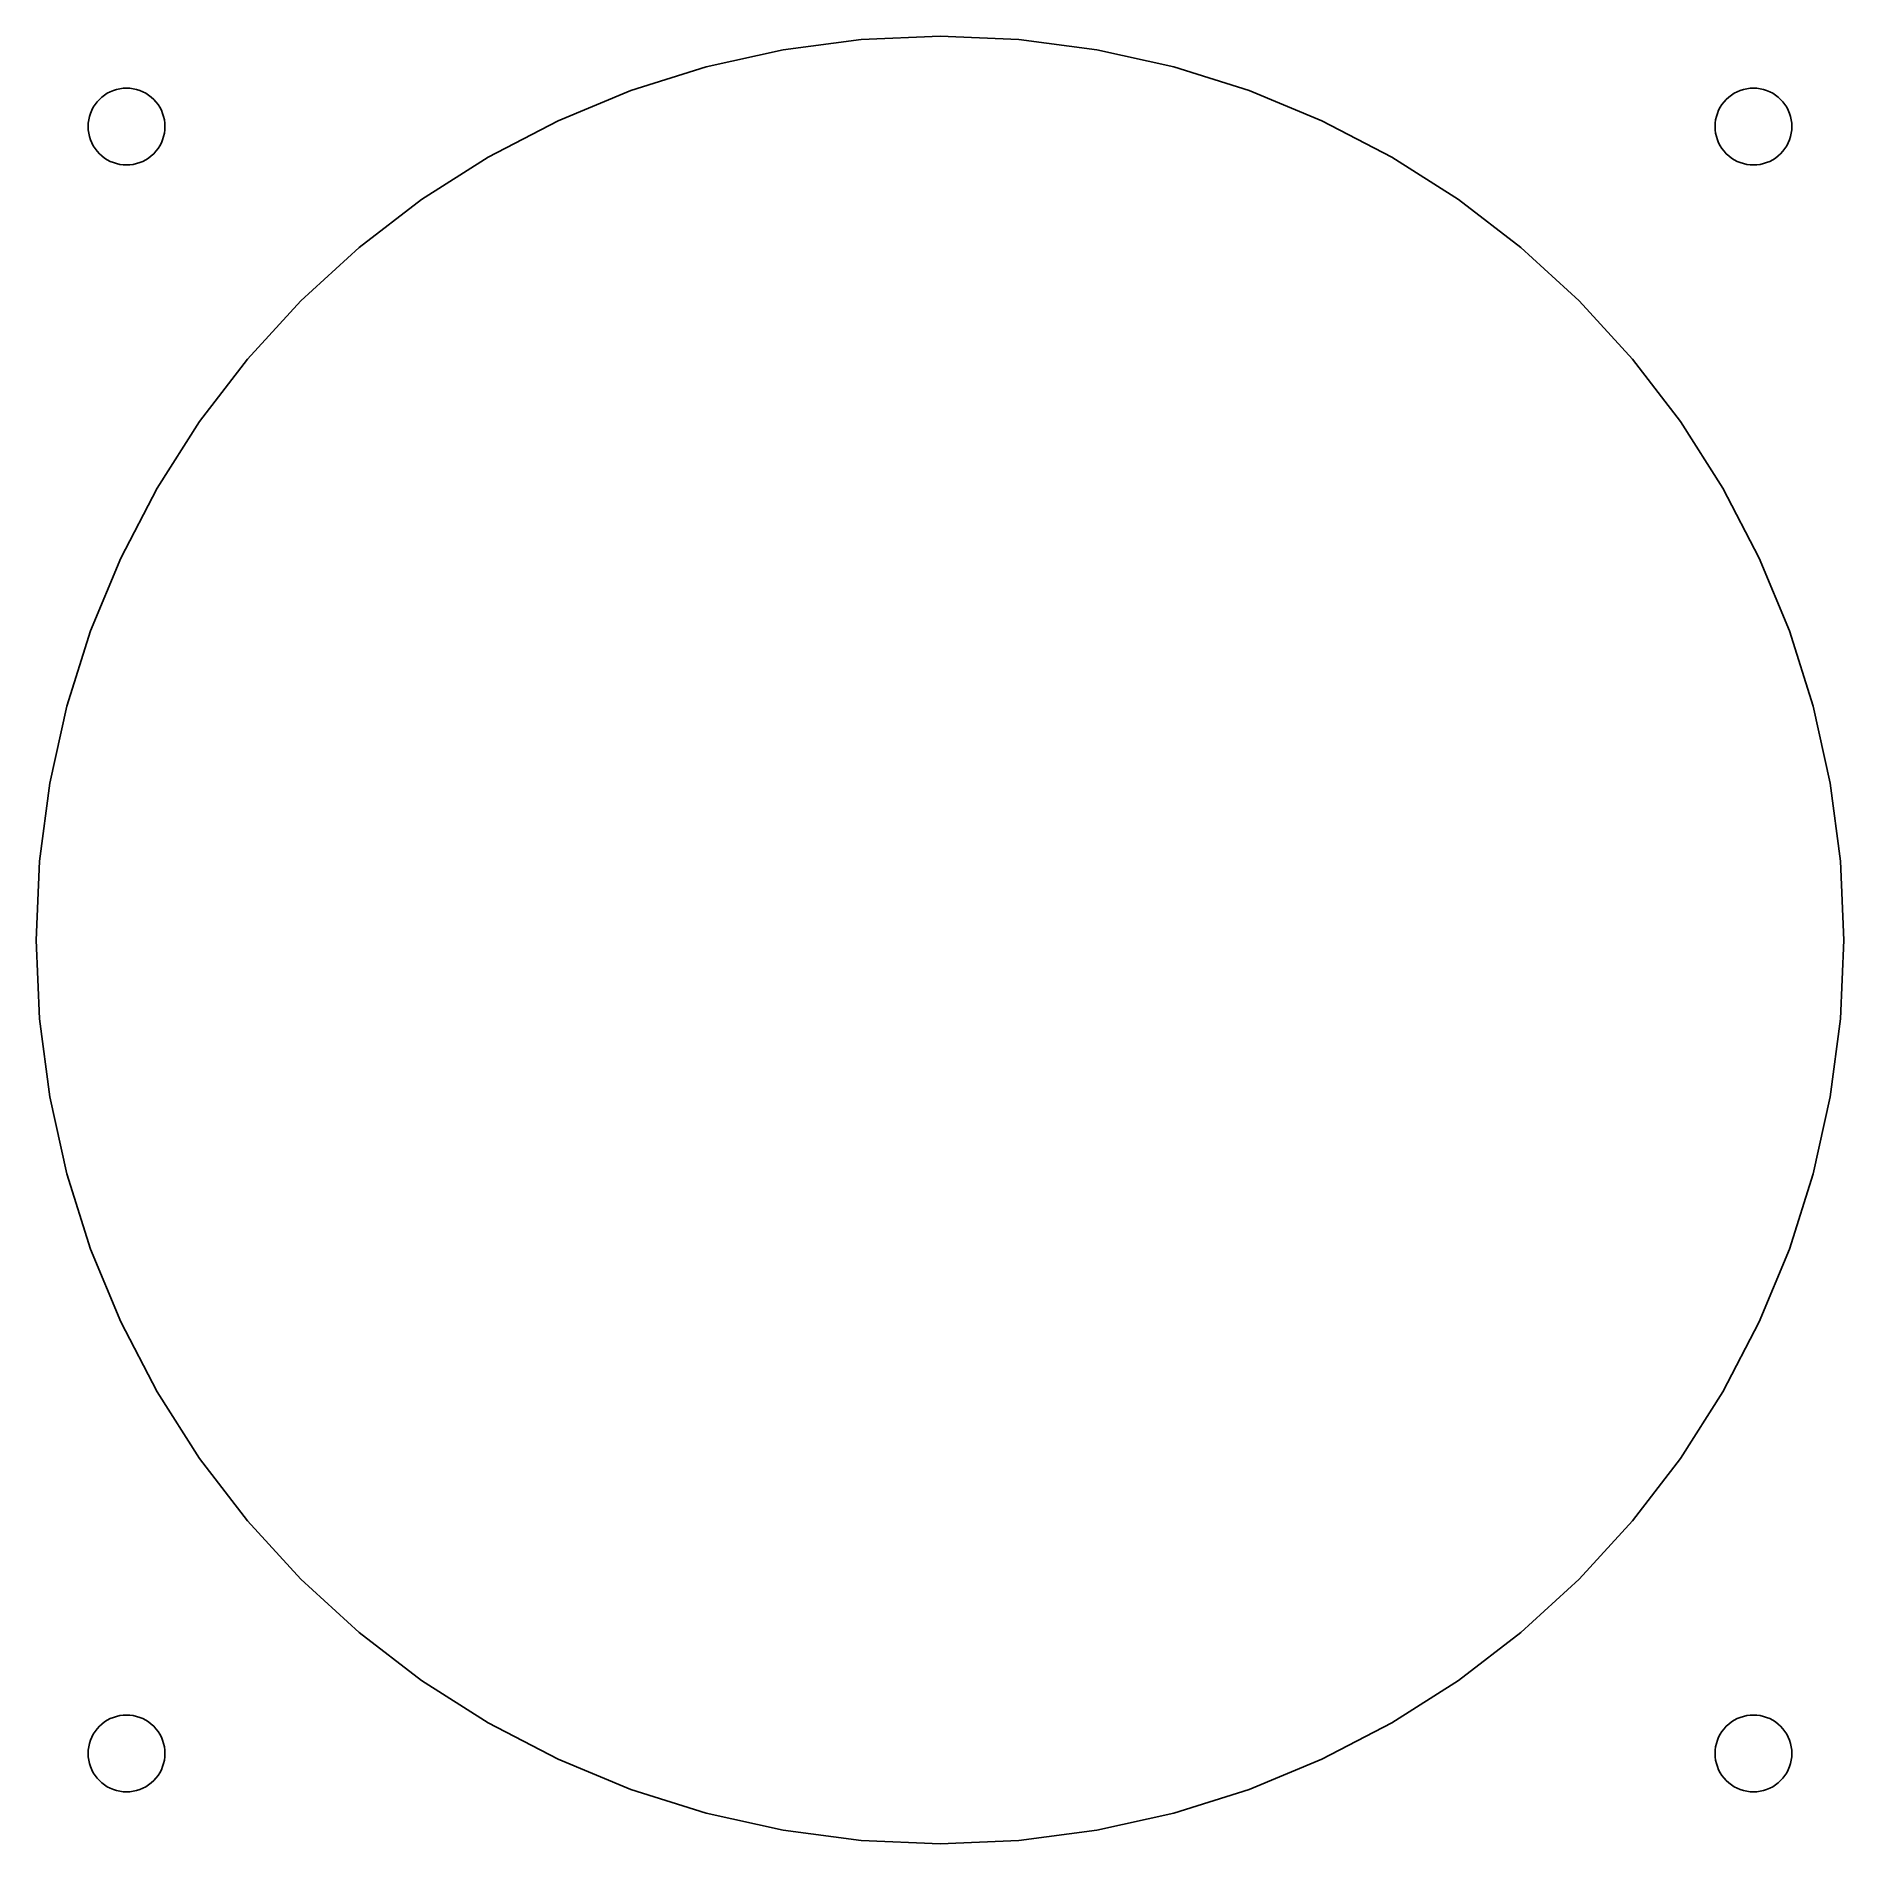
# Model space of a CAD drawing. Header units: metres. Extents: x -40 to 40, y -40 to 40.
import ezdxf

# ---------------------------------------------------------------- set-up
doc = ezdxf.new("R2010")
doc.units = ezdxf.units.M

msp = doc.modelspace()

# ---------------------------------------------------------------- linework, layer by layer
for p, q in [((0, 40), (-3.48622, 39.8478)), ((3.48622, 39.8478), (0, 40)), ((-6.94592, 39.3923), (-10.3528, 38.637)), ((-3.48622, 39.8478), (-6.94592, 39.3923)), ((6.94592, 39.3923), (3.48622, 39.8478)), ((10.3528, 38.637), (6.94592, 39.3923)), ((-10.3528, 38.637), (-13.6808, 37.5877)), ((13.6808, 37.5877), (10.3528, 38.637)), ((-36.44, 37.6421), (-36.5814, 37.5975)), ((-36.2952, 37.6742), (-36.44, 37.6421)), ((-36.1482, 37.6935), (-36.2952, 37.6742)), ((-36, 37.7), (-36.1482, 37.6935)), ((-35.8518, 37.6935), (-36, 37.7)), ((-35.7048, 37.6742), (-35.8518, 37.6935)), ((-35.56, 37.6421), (-35.7048, 37.6742)), ((-35.4186, 37.5975), (-35.56, 37.6421)), ((35.56, 37.6421), (35.4186, 37.5975)), ((35.7048, 37.6742), (35.56, 37.6421)), ((35.8518, 37.6935), (35.7048, 37.6742)), ((36, 37.7), (35.8518, 37.6935)), ((36.1482, 37.6935), (36, 37.7)), ((36.2952, 37.6742), (36.1482, 37.6935)), ((36.44, 37.6421), (36.2952, 37.6742)), ((36.5814, 37.5975), (36.44, 37.6421)), ((-37.4722, 36.85), (-37.5407, 36.7184)), ((-37.3925, 36.9751), (-37.4722, 36.85)), ((-37.3023, 37.0927), (-37.3925, 36.9751)), ((-37.2021, 37.2021), (-37.3023, 37.0927)), ((-37.0927, 37.3023), (-37.2021, 37.2021)), ((-36.9751, 37.3925), (-37.0927, 37.3023)), ((-36.85, 37.4722), (-36.9751, 37.3925)), ((-36.7184, 37.5407), (-36.85, 37.4722)), ((-36.5814, 37.5975), (-36.7184, 37.5407)), ((-35.2815, 37.5407), (-35.4186, 37.5975)), ((-35.15, 37.4722), (-35.2815, 37.5407)), ((-35.0249, 37.3925), (-35.15, 37.4722)), ((-34.9073, 37.3023), (-35.0249, 37.3925)), ((-34.7979, 37.2021), (-34.9073, 37.3023)), ((-34.6977, 37.0927), (-34.7979, 37.2021)), ((-34.6074, 36.9751), (-34.6977, 37.0927)), ((-34.5278, 36.85), (-34.6074, 36.9751)), ((-34.4593, 36.7184), (-34.5278, 36.85)), ((-13.6808, 37.5877), (-16.9047, 36.2523)), ((16.9047, 36.2523), (13.6808, 37.5877)), ((34.5278, 36.85), (34.4593, 36.7184)), ((34.6074, 36.9751), (34.5278, 36.85)), ((34.6977, 37.0927), (34.6074, 36.9751)), ((34.7979, 37.2021), (34.6977, 37.0927)), ((34.9073, 37.3023), (34.7979, 37.2021)), ((35.0249, 37.3925), (34.9073, 37.3023)), ((35.15, 37.4722), (35.0249, 37.3925)), ((35.2815, 37.5407), (35.15, 37.4722)), ((35.4186, 37.5975), (35.2815, 37.5407)), ((36.7184, 37.5407), (36.5814, 37.5975)), ((36.85, 37.4722), (36.7184, 37.5407)), ((36.9751, 37.3925), (36.85, 37.4722)), ((37.0927, 37.3023), (36.9751, 37.3925)), ((37.2021, 37.2021), (37.0927, 37.3023)), ((37.3023, 37.0927), (37.2021, 37.2021)), ((37.3925, 36.9751), (37.3023, 37.0927)), ((37.4722, 36.85), (37.3925, 36.9751)), ((37.5407, 36.7184), (37.4722, 36.85)), ((-37.6935, 36.1482), (-37.7, 36)), ((-37.7, 36), (-37.6935, 35.8518)), ((-37.6742, 36.2952), (-37.6935, 36.1482)), ((-37.6421, 36.44), (-37.6742, 36.2952)), ((-37.5975, 36.5814), (-37.6421, 36.44)), ((-37.5407, 36.7184), (-37.5975, 36.5814)), ((-34.4025, 36.5814), (-34.4593, 36.7184)), ((-34.3579, 36.44), (-34.4025, 36.5814)), ((-34.3258, 36.2952), (-34.3579, 36.44)), ((-34.3065, 36.1482), (-34.3258, 36.2952)), ((-34.3, 36), (-34.3065, 36.1482)), ((-34.3065, 35.8518), (-34.3, 36)), ((-16.9047, 36.2523), (-20, 34.641)), ((20, 34.641), (16.9047, 36.2523)), ((34.3065, 36.1482), (34.3, 36)), ((34.3, 36), (34.3065, 35.8518)), ((34.3258, 36.2952), (34.3065, 36.1482)), ((34.3579, 36.44), (34.3258, 36.2952)), ((34.4025, 36.5814), (34.3579, 36.44)), ((34.4593, 36.7184), (34.4025, 36.5814)), ((37.5975, 36.5814), (37.5407, 36.7184)), ((37.6421, 36.44), (37.5975, 36.5814)), ((37.6742, 36.2952), (37.6421, 36.44)), ((37.6935, 36.1482), (37.6742, 36.2952)), ((37.7, 36), (37.6935, 36.1482)), ((37.6935, 35.8518), (37.7, 36)), ((-37.6935, 35.8518), (-37.6742, 35.7048)), ((-37.6742, 35.7048), (-37.6421, 35.56)), ((-37.6421, 35.56), (-37.5975, 35.4186)), ((-37.5975, 35.4186), (-37.5407, 35.2815)), ((-37.5407, 35.2815), (-37.4722, 35.15)), ((-34.5278, 35.15), (-34.4593, 35.2815)), ((-34.4593, 35.2815), (-34.4025, 35.4186)), ((-34.4025, 35.4186), (-34.3579, 35.56)), ((-34.3579, 35.56), (-34.3258, 35.7048)), ((-34.3258, 35.7048), (-34.3065, 35.8518)), ((34.3065, 35.8518), (34.3258, 35.7048)), ((34.3258, 35.7048), (34.3579, 35.56)), ((34.3579, 35.56), (34.4025, 35.4186)), ((34.4025, 35.4186), (34.4593, 35.2815)), ((34.4593, 35.2815), (34.5278, 35.15)), ((37.4722, 35.15), (37.5407, 35.2815)), ((37.5407, 35.2815), (37.5975, 35.4186)), ((37.5975, 35.4186), (37.6421, 35.56)), ((37.6421, 35.56), (37.6742, 35.7048)), ((37.6742, 35.7048), (37.6935, 35.8518)), ((-37.4722, 35.15), (-37.3925, 35.0249)), ((-37.3925, 35.0249), (-37.3023, 34.9073)), ((-37.3023, 34.9073), (-37.2021, 34.7979)), ((-37.2021, 34.7979), (-37.0927, 34.6977)), ((-37.0927, 34.6977), (-36.9751, 34.6074)), ((-36.9751, 34.6074), (-36.85, 34.5278)), ((-36.85, 34.5278), (-36.7184, 34.4593)), ((-36.7184, 34.4593), (-36.5814, 34.4025)), ((-36.5814, 34.4025), (-36.44, 34.3579)), ((-35.56, 34.3579), (-35.4186, 34.4025)), ((-35.4186, 34.4025), (-35.2815, 34.4593)), ((-35.2815, 34.4593), (-35.15, 34.5278)), ((-35.15, 34.5278), (-35.0249, 34.6074)), ((-35.0249, 34.6074), (-34.9073, 34.6977)), ((-34.9073, 34.6977), (-34.7979, 34.7979)), ((-34.7979, 34.7979), (-34.6977, 34.9073)), ((-34.6977, 34.9073), (-34.6074, 35.0249)), ((-34.6074, 35.0249), (-34.5278, 35.15)), ((-20, 34.641), (-22.9431, 32.7661)), ((22.9431, 32.7661), (20, 34.641)), ((34.5278, 35.15), (34.6074, 35.0249)), ((34.6074, 35.0249), (34.6977, 34.9073)), ((34.6977, 34.9073), (34.7979, 34.7979)), ((34.7979, 34.7979), (34.9073, 34.6977)), ((34.9073, 34.6977), (35.0249, 34.6074)), ((35.0249, 34.6074), (35.15, 34.5278)), ((35.15, 34.5278), (35.2815, 34.4593)), ((35.2815, 34.4593), (35.4186, 34.4025)), ((35.4186, 34.4025), (35.56, 34.3579)), ((36.44, 34.3579), (36.5814, 34.4025)), ((36.5814, 34.4025), (36.7184, 34.4593)), ((36.7184, 34.4593), (36.85, 34.5278)), ((36.85, 34.5278), (36.9751, 34.6074)), ((36.9751, 34.6074), (37.0927, 34.6977)), ((37.0927, 34.6977), (37.2021, 34.7979)), ((37.2021, 34.7979), (37.3023, 34.9073)), ((37.3023, 34.9073), (37.3925, 35.0249)), ((37.3925, 35.0249), (37.4722, 35.15)), ((-36.44, 34.3579), (-36.2952, 34.3258)), ((-36.2952, 34.3258), (-36.1482, 34.3065)), ((-36.1482, 34.3065), (-36, 34.3)), ((-36, 34.3), (-35.8518, 34.3065)), ((-35.8518, 34.3065), (-35.7048, 34.3258)), ((-35.7048, 34.3258), (-35.56, 34.3579)), ((35.56, 34.3579), (35.7048, 34.3258)), ((35.7048, 34.3258), (35.8518, 34.3065)), ((35.8518, 34.3065), (36, 34.3)), ((36, 34.3), (36.1482, 34.3065)), ((36.1482, 34.3065), (36.2952, 34.3258)), ((36.2952, 34.3258), (36.44, 34.3579)), ((-22.9431, 32.7661), (-25.7115, 30.6418)), ((25.7115, 30.6418), (22.9431, 32.7661)), ((-25.7115, 30.6418), (-28.2843, 28.2843)), ((28.2843, 28.2843), (25.7115, 30.6418)), ((-28.2843, 28.2843), (-30.6418, 25.7115)), ((30.6418, 25.7115), (28.2843, 28.2843)), ((-30.6418, 25.7115), (-32.7661, 22.9431)), ((32.7661, 22.9431), (30.6418, 25.7115)), ((-32.7661, 22.9431), (-34.641, 20)), ((34.641, 20), (32.7661, 22.9431)), ((-34.641, 20), (-36.2523, 16.9047)), ((36.2523, 16.9047), (34.641, 20)), ((-36.2523, 16.9047), (-37.5877, 13.6808)), ((37.5877, 13.6808), (36.2523, 16.9047)), ((-37.5877, 13.6808), (-38.637, 10.3528)), ((38.637, 10.3528), (37.5877, 13.6808)), ((-38.637, 10.3528), (-39.3923, 6.94592)), ((39.3923, 6.94592), (38.637, 10.3528)), ((-39.3923, 6.94592), (-39.8478, 3.48622)), ((39.8478, 3.48622), (39.3923, 6.94592)), ((-39.8478, 3.48622), (-40, 0)), ((40, 0), (39.8478, 3.48622)), ((-40, 0), (-39.8478, -3.48622)), ((39.8478, -3.48622), (40, 0)), ((-39.8478, -3.48622), (-39.3923, -6.94592)), ((39.3923, -6.94592), (39.8478, -3.48622)), ((-39.3923, -6.94592), (-38.637, -10.3528)), ((38.637, -10.3528), (39.3923, -6.94592)), ((-38.637, -10.3528), (-37.5877, -13.6808)), ((37.5877, -13.6808), (38.637, -10.3528)), ((-37.5877, -13.6808), (-36.2523, -16.9047)), ((36.2523, -16.9047), (37.5877, -13.6808)), ((-36.2523, -16.9047), (-34.641, -20)), ((34.641, -20), (36.2523, -16.9047)), ((-34.641, -20), (-32.7661, -22.9431)), ((32.7661, -22.9431), (34.641, -20)), ((-32.7661, -22.9431), (-30.6418, -25.7115)), ((30.6418, -25.7115), (32.7661, -22.9431)), ((-30.6418, -25.7115), (-28.2843, -28.2843)), ((28.2843, -28.2843), (30.6418, -25.7115)), ((-28.2843, -28.2843), (-25.7115, -30.6418)), ((25.7115, -30.6418), (28.2843, -28.2843)), ((-25.7115, -30.6418), (-22.9431, -32.7661)), ((22.9431, -32.7661), (25.7115, -30.6418)), ((-22.9431, -32.7661), (-20, -34.641)), ((20, -34.641), (22.9431, -32.7661)), ((-36.44, -34.3579), (-36.5814, -34.4025)), ((-36.2952, -34.3258), (-36.44, -34.3579)), ((-36.1482, -34.3065), (-36.2952, -34.3258)), ((-36, -34.3), (-36.1482, -34.3065)), ((-35.8518, -34.3065), (-36, -34.3)), ((-35.7048, -34.3258), (-35.8518, -34.3065)), ((-35.56, -34.3579), (-35.7048, -34.3258)), ((-35.4186, -34.4025), (-35.56, -34.3579)), ((35.56, -34.3579), (35.4186, -34.4025)), ((35.7048, -34.3258), (35.56, -34.3579)), ((35.8518, -34.3065), (35.7048, -34.3258)), ((36, -34.3), (35.8518, -34.3065)), ((36.1482, -34.3065), (36, -34.3)), ((36.2952, -34.3258), (36.1482, -34.3065)), ((36.44, -34.3579), (36.2952, -34.3258)), ((36.5814, -34.4025), (36.44, -34.3579)), ((-37.4722, -35.15), (-37.5407, -35.2815)), ((-37.3925, -35.0249), (-37.4722, -35.15)), ((-37.3023, -34.9073), (-37.3925, -35.0249)), ((-37.2021, -34.7979), (-37.3023, -34.9073)), ((-37.0927, -34.6977), (-37.2021, -34.7979)), ((-36.9751, -34.6074), (-37.0927, -34.6977)), ((-36.85, -34.5278), (-36.9751, -34.6074)), ((-36.7184, -34.4593), (-36.85, -34.5278)), ((-36.5814, -34.4025), (-36.7184, -34.4593)), ((-35.2815, -34.4593), (-35.4186, -34.4025)), ((-35.15, -34.5278), (-35.2815, -34.4593)), ((-35.0249, -34.6074), (-35.15, -34.5278)), ((-34.9073, -34.6977), (-35.0249, -34.6074)), ((-34.7979, -34.7979), (-34.9073, -34.6977)), ((-34.6977, -34.9073), (-34.7979, -34.7979)), ((-34.6074, -35.0249), (-34.6977, -34.9073)), ((-34.5278, -35.15), (-34.6074, -35.0249)), ((-34.4593, -35.2815), (-34.5278, -35.15)), ((-20, -34.641), (-16.9047, -36.2523)), ((16.9047, -36.2523), (20, -34.641)), ((34.5278, -35.15), (34.4593, -35.2815)), ((34.6074, -35.0249), (34.5278, -35.15)), ((34.6977, -34.9073), (34.6074, -35.0249)), ((34.7979, -34.7979), (34.6977, -34.9073)), ((34.9073, -34.6977), (34.7979, -34.7979)), ((35.0249, -34.6074), (34.9073, -34.6977)), ((35.15, -34.5278), (35.0249, -34.6074)), ((35.2815, -34.4593), (35.15, -34.5278)), ((35.4186, -34.4025), (35.2815, -34.4593)), ((36.7184, -34.4593), (36.5814, -34.4025)), ((36.85, -34.5278), (36.7184, -34.4593)), ((36.9751, -34.6074), (36.85, -34.5278)), ((37.0927, -34.6977), (36.9751, -34.6074)), ((37.2021, -34.7979), (37.0927, -34.6977)), ((37.3023, -34.9073), (37.2021, -34.7979)), ((37.3925, -35.0249), (37.3023, -34.9073)), ((37.4722, -35.15), (37.3925, -35.0249)), ((37.5407, -35.2815), (37.4722, -35.15)), ((-37.6935, -35.8518), (-37.7, -36)), ((-37.7, -36), (-37.6935, -36.1482)), ((-37.6742, -35.7048), (-37.6935, -35.8518)), ((-37.6421, -35.56), (-37.6742, -35.7048)), ((-37.5975, -35.4186), (-37.6421, -35.56)), ((-37.5407, -35.2815), (-37.5975, -35.4186)), ((-34.4025, -35.4186), (-34.4593, -35.2815)), ((-34.3579, -35.56), (-34.4025, -35.4186)), ((-34.3258, -35.7048), (-34.3579, -35.56)), ((-34.3065, -35.8518), (-34.3258, -35.7048)), ((-34.3, -36), (-34.3065, -35.8518)), ((-34.3065, -36.1482), (-34.3, -36)), ((34.3065, -35.8518), (34.3, -36)), ((34.3, -36), (34.3065, -36.1482)), ((34.3258, -35.7048), (34.3065, -35.8518)), ((34.3579, -35.56), (34.3258, -35.7048)), ((34.4025, -35.4186), (34.3579, -35.56)), ((34.4593, -35.2815), (34.4025, -35.4186)), ((37.5975, -35.4186), (37.5407, -35.2815)), ((37.6421, -35.56), (37.5975, -35.4186)), ((37.6742, -35.7048), (37.6421, -35.56)), ((37.6935, -35.8518), (37.6742, -35.7048)), ((37.7, -36), (37.6935, -35.8518)), ((37.6935, -36.1482), (37.7, -36)), ((-37.6935, -36.1482), (-37.6742, -36.2952)), ((-37.6742, -36.2952), (-37.6421, -36.44)), ((-37.6421, -36.44), (-37.5975, -36.5814)), ((-37.5975, -36.5814), (-37.5407, -36.7184)), ((-37.5407, -36.7184), (-37.4722, -36.85)), ((-34.5278, -36.85), (-34.4593, -36.7184)), ((-34.4593, -36.7184), (-34.4025, -36.5814)), ((-34.4025, -36.5814), (-34.3579, -36.44)), ((-34.3579, -36.44), (-34.3258, -36.2952)), ((-34.3258, -36.2952), (-34.3065, -36.1482)), ((-16.9047, -36.2523), (-13.6808, -37.5877)), ((13.6808, -37.5877), (16.9047, -36.2523)), ((34.3065, -36.1482), (34.3258, -36.2952)), ((34.3258, -36.2952), (34.3579, -36.44)), ((34.3579, -36.44), (34.4025, -36.5814)), ((34.4025, -36.5814), (34.4593, -36.7184)), ((34.4593, -36.7184), (34.5278, -36.85)), ((37.4722, -36.85), (37.5407, -36.7184)), ((37.5407, -36.7184), (37.5975, -36.5814)), ((37.5975, -36.5814), (37.6421, -36.44)), ((37.6421, -36.44), (37.6742, -36.2952)), ((37.6742, -36.2952), (37.6935, -36.1482)), ((-37.4722, -36.85), (-37.3925, -36.9751)), ((-37.3925, -36.9751), (-37.3023, -37.0927)), ((-37.3023, -37.0927), (-37.2021, -37.2021)), ((-37.2021, -37.2021), (-37.0927, -37.3023)), ((-37.0927, -37.3023), (-36.9751, -37.3925)), ((-36.9751, -37.3925), (-36.85, -37.4722)), ((-36.85, -37.4722), (-36.7184, -37.5407)), ((-36.7184, -37.5407), (-36.5814, -37.5975)), ((-36.5814, -37.5975), (-36.44, -37.6421)), ((-35.56, -37.6421), (-35.4186, -37.5975)), ((-35.4186, -37.5975), (-35.2815, -37.5407)), ((-35.2815, -37.5407), (-35.15, -37.4722)), ((-35.15, -37.4722), (-35.0249, -37.3925)), ((-35.0249, -37.3925), (-34.9073, -37.3023)), ((-34.9073, -37.3023), (-34.7979, -37.2021)), ((-34.7979, -37.2021), (-34.6977, -37.0927)), ((-34.6977, -37.0927), (-34.6074, -36.9751)), ((-34.6074, -36.9751), (-34.5278, -36.85)), ((-13.6808, -37.5877), (-10.3528, -38.637)), ((10.3528, -38.637), (13.6808, -37.5877)), ((34.5278, -36.85), (34.6074, -36.9751)), ((34.6074, -36.9751), (34.6977, -37.0927)), ((34.6977, -37.0927), (34.7979, -37.2021)), ((34.7979, -37.2021), (34.9073, -37.3023)), ((34.9073, -37.3023), (35.0249, -37.3925)), ((35.0249, -37.3925), (35.15, -37.4722)), ((35.15, -37.4722), (35.2815, -37.5407)), ((35.2815, -37.5407), (35.4186, -37.5975)), ((35.4186, -37.5975), (35.56, -37.6421)), ((36.44, -37.6421), (36.5814, -37.5975)), ((36.5814, -37.5975), (36.7184, -37.5407)), ((36.7184, -37.5407), (36.85, -37.4722)), ((36.85, -37.4722), (36.9751, -37.3925)), ((36.9751, -37.3925), (37.0927, -37.3023)), ((37.0927, -37.3023), (37.2021, -37.2021)), ((37.2021, -37.2021), (37.3023, -37.0927)), ((37.3023, -37.0927), (37.3925, -36.9751)), ((37.3925, -36.9751), (37.4722, -36.85)), ((-36.44, -37.6421), (-36.2952, -37.6742)), ((-36.2952, -37.6742), (-36.1482, -37.6935)), ((-36.1482, -37.6935), (-36, -37.7)), ((-36, -37.7), (-35.8518, -37.6935)), ((-35.8518, -37.6935), (-35.7048, -37.6742)), ((-35.7048, -37.6742), (-35.56, -37.6421)), ((35.56, -37.6421), (35.7048, -37.6742)), ((35.7048, -37.6742), (35.8518, -37.6935)), ((35.8518, -37.6935), (36, -37.7)), ((36, -37.7), (36.1482, -37.6935)), ((36.1482, -37.6935), (36.2952, -37.6742)), ((36.2952, -37.6742), (36.44, -37.6421)), ((-10.3528, -38.637), (-6.94592, -39.3923)), ((6.94592, -39.3923), (10.3528, -38.637)), ((-6.94592, -39.3923), (-3.48622, -39.8478)), ((-3.48622, -39.8478), (0, -40)), ((0, -40), (3.48622, -39.8478)), ((3.48622, -39.8478), (6.94592, -39.3923))]:
    msp.add_line(p, q)

doc.saveas('drawing.dxf')
